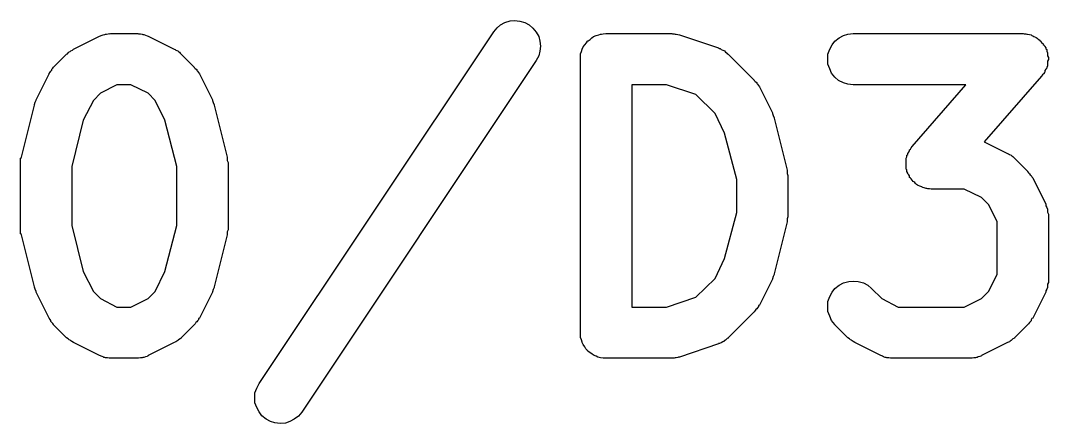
# Model space of a CAD drawing. Extents: x -21.94 to -21.22, y -3.46 to -2.15.
# Drawn here: x -21.7538 to -21.6354, y -2.3317 to -2.2853 of the extents above; entities that cross this region are included whole.
import ezdxf

# ---------------------------------------------------------------- set-up
doc = ezdxf.new("R2010")
doc.units = 0
doc.header["$MEASUREMENT"] = 0
doc.layers.add('BLACK', color=7, linetype='CONTINUOUS')

msp = doc.modelspace()

# ---------------------------------------------------------------- linework, layer by layer
at = {"layer": 'BLACK', "linetype": 'CONTINUOUS'}
for p, q in [((-21.6993, -2.28658), (-21.6989, -2.28614)), ((-21.6989, -2.28614), (-21.6985, -2.28578)), ((-21.6985, -2.28578), (-21.698, -2.28551)), ((-21.698, -2.28551), (-21.6974, -2.28535)), ((-21.6974, -2.28535), (-21.6969, -2.2853)), ((-21.6969, -2.2853), (-21.6963, -2.28536)), ((-21.6963, -2.28536), (-21.6957, -2.28553)), ((-21.6957, -2.28553), (-21.6952, -2.28581)), ((-21.6952, -2.28581), (-21.6948, -2.28618)), ((-21.6948, -2.28618), (-21.6944, -2.28662)), ((-21.7477, -2.28861), (-21.7447, -2.28711)), ((-21.7447, -2.28709), (-21.7446, -2.28706)), ((-21.7447, -2.28711), (-21.7447, -2.28709)), ((-21.7446, -2.28706), (-21.7445, -2.28702)), ((-21.7445, -2.28702), (-21.7443, -2.28696)), ((-21.7443, -2.28696), (-21.7441, -2.28689)), ((-21.7441, -2.28689), (-21.744, -2.28688)), ((-21.744, -2.28688), (-21.7439, -2.28686)), ((-21.7439, -2.28686), (-21.7437, -2.28684)), ((-21.7437, -2.28684), (-21.7435, -2.2868)), ((-21.7435, -2.2868), (-21.7435, -2.28681)), ((-21.7435, -2.28681), (-21.7434, -2.2868)), ((-21.7434, -2.2868), (-21.7404, -2.2868)), ((-21.7404, -2.2868), (-21.7403, -2.2868)), ((-21.7403, -2.2868), (-21.7402, -2.28681)), ((-21.7402, -2.28681), (-21.7402, -2.28681)), ((-21.7402, -2.28681), (-21.74, -2.28684)), ((-21.74, -2.28684), (-21.7398, -2.28686)), ((-21.7398, -2.28686), (-21.7397, -2.28689)), ((-21.7397, -2.28689), (-21.7396, -2.2869)), ((-21.7396, -2.2869), (-21.7394, -2.28698)), ((-21.7394, -2.28698), (-21.7392, -2.28704)), ((-21.7392, -2.28704), (-21.7391, -2.28708)), ((-21.7391, -2.28708), (-21.7391, -2.28711)), ((-21.7391, -2.28711), (-21.7361, -2.28861)), ((-21.7263, -2.32711), (-21.6993, -2.28661)), ((-21.6993, -2.28661), (-21.6993, -2.28658)), ((-21.6944, -2.28662), (-21.6941, -2.28713)), ((-21.6941, -2.28713), (-21.694, -2.28768)), ((-21.6884, -2.28764), (-21.6882, -2.28747)), ((-21.6882, -2.28747), (-21.688, -2.28729)), ((-21.688, -2.28728), (-21.6878, -2.28715)), ((-21.688, -2.28729), (-21.688, -2.28728)), ((-21.688, -2.28729), (-21.688, -2.28729)), ((-21.6878, -2.28715), (-21.6875, -2.28702)), ((-21.6875, -2.28701), (-21.6872, -2.28694)), ((-21.6875, -2.28702), (-21.6875, -2.28701)), ((-21.6875, -2.28702), (-21.6875, -2.28702)), ((-21.6872, -2.28694), (-21.687, -2.28686)), ((-21.687, -2.28686), (-21.6869, -2.28685)), ((-21.6869, -2.28685), (-21.6867, -2.28683)), ((-21.6869, -2.28685), (-21.6869, -2.28685)), ((-21.6867, -2.28683), (-21.6864, -2.2868)), ((-21.6864, -2.2868), (-21.6789, -2.2868)), ((-21.6789, -2.2868), (-21.6788, -2.2868)), ((-21.6788, -2.2868), (-21.6787, -2.28682)), ((-21.6787, -2.28682), (-21.6785, -2.28682)), ((-21.6785, -2.28682), (-21.6784, -2.28685)), ((-21.6784, -2.28685), (-21.6783, -2.28686)), ((-21.6783, -2.28686), (-21.6781, -2.28691)), ((-21.6781, -2.28691), (-21.6779, -2.28695)), ((-21.6779, -2.28695), (-21.6734, -2.28845)), ((-21.66, -2.28766), (-21.6595, -2.28729)), ((-21.6595, -2.28729), (-21.659, -2.28702)), ((-21.659, -2.28702), (-21.6585, -2.28686)), ((-21.6585, -2.28686), (-21.6579, -2.2868)), ((-21.6579, -2.2868), (-21.6384, -2.2868)), ((-21.6384, -2.2868), (-21.6383, -2.2868)), ((-21.6383, -2.2868), (-21.6382, -2.28682)), ((-21.6382, -2.28682), (-21.638, -2.28683)), ((-21.638, -2.28683), (-21.6379, -2.28685)), ((-21.6379, -2.28685), (-21.6378, -2.28686)), ((-21.6378, -2.28686), (-21.6376, -2.28692)), ((-21.6376, -2.28692), (-21.6374, -2.28696)), ((-21.6374, -2.28696), (-21.6373, -2.28701)), ((-21.6373, -2.28701), (-21.6372, -2.28704)), ((-21.6372, -2.28704), (-21.6371, -2.28713)), ((-21.6371, -2.28713), (-21.6369, -2.2872)), ((-21.6369, -2.2872), (-21.6368, -2.28727)), ((-21.6368, -2.28727), (-21.6367, -2.28732)), ((-21.6367, -2.28732), (-21.6366, -2.28743)), ((-21.6366, -2.28743), (-21.6364, -2.28754)), ((-21.7478, -2.2887), (-21.7477, -2.28861)), ((-21.7361, -2.28861), (-21.736, -2.28863)), ((-21.736, -2.28863), (-21.7359, -2.28872)), ((-21.694, -2.28768), (-21.6939, -2.28826)), ((-21.6939, -2.28826), (-21.694, -2.28883)), ((-21.6892, -2.28887), (-21.6891, -2.28861)), ((-21.6891, -2.28859), (-21.689, -2.28834)), ((-21.6891, -2.2886), (-21.6891, -2.28859)), ((-21.6891, -2.28861), (-21.6891, -2.2886)), ((-21.689, -2.28834), (-21.6888, -2.2881)), ((-21.6888, -2.28808), (-21.6886, -2.28787)), ((-21.6888, -2.28809), (-21.6888, -2.28808)), ((-21.6888, -2.2881), (-21.6888, -2.28809)), ((-21.6886, -2.28787), (-21.6885, -2.28766)), ((-21.6885, -2.28765), (-21.6884, -2.28764)), ((-21.6885, -2.28766), (-21.6885, -2.28765)), ((-21.6734, -2.28845), (-21.6734, -2.28846)), ((-21.6734, -2.28846), (-21.6733, -2.2885)), ((-21.6733, -2.2885), (-21.6732, -2.28853)), ((-21.6732, -2.28853), (-21.6731, -2.28862)), ((-21.6731, -2.28862), (-21.6729, -2.28871)), ((-21.6608, -2.28916), (-21.6606, -2.28861)), ((-21.6606, -2.28861), (-21.6603, -2.2881)), ((-21.6603, -2.2881), (-21.66, -2.28766)), ((-21.6364, -2.28754), (-21.6364, -2.28762)), ((-21.6364, -2.28762), (-21.6363, -2.28769)), ((-21.6363, -2.28769), (-21.6362, -2.28783)), ((-21.6362, -2.28783), (-21.636, -2.28797)), ((-21.636, -2.28797), (-21.636, -2.28805)), ((-21.636, -2.28805), (-21.6359, -2.28814)), ((-21.6359, -2.28814), (-21.6358, -2.2883)), ((-21.6358, -2.2883), (-21.6357, -2.28846)), ((-21.6357, -2.28846), (-21.6357, -2.28855)), ((-21.6357, -2.28855), (-21.6356, -2.28865)), ((-21.6356, -2.28865), (-21.6356, -2.28882)), ((-21.75, -2.29066), (-21.7485, -2.28916)), ((-21.7485, -2.28916), (-21.7484, -2.28914)), ((-21.7484, -2.28914), (-21.7483, -2.28903)), ((-21.7483, -2.28903), (-21.7482, -2.28892)), ((-21.7482, -2.28892), (-21.7481, -2.28885)), ((-21.7481, -2.28885), (-21.748, -2.28878)), ((-21.748, -2.28878), (-21.7478, -2.2887)), ((-21.7359, -2.28872), (-21.7357, -2.2888)), ((-21.7357, -2.2888), (-21.7356, -2.28888)), ((-21.7356, -2.28888), (-21.7355, -2.28894)), ((-21.7355, -2.28894), (-21.7354, -2.28906)), ((-21.7354, -2.28906), (-21.7353, -2.28916)), ((-21.7353, -2.28916), (-21.7338, -2.29066)), ((-21.6941, -2.28938), (-21.6944, -2.28989)), ((-21.694, -2.28883), (-21.6941, -2.28938)), ((-21.6893, -2.28914), (-21.6892, -2.28887)), ((-21.6893, -2.28915), (-21.6893, -2.28914)), ((-21.6893, -2.28916), (-21.6893, -2.28915)), ((-21.6893, -2.28943), (-21.6893, -2.28916)), ((-21.6893, -2.28971), (-21.6893, -2.28943)), ((-21.6893, -2.28973), (-21.6893, -2.28971)), ((-21.6893, -2.28975), (-21.6893, -2.28973)), ((-21.6893, -2.28973), (-21.6893, -2.28973)), ((-21.6893, -2.28973), (-21.6893, -2.28973)), ((-21.6893, -2.32125), (-21.6893, -2.28975)), ((-21.6729, -2.28871), (-21.6728, -2.28876)), ((-21.6728, -2.28876), (-21.6727, -2.2888)), ((-21.6727, -2.2888), (-21.6726, -2.28893)), ((-21.6726, -2.28893), (-21.6724, -2.28905)), ((-21.6724, -2.28905), (-21.6724, -2.28911)), ((-21.6724, -2.28911), (-21.6723, -2.28916)), ((-21.6723, -2.28916), (-21.6693, -2.29216)), ((-21.6608, -2.28973), (-21.6608, -2.28916)), ((-21.6608, -2.29031), (-21.6608, -2.28973)), ((-21.6356, -2.28882), (-21.6355, -2.289)), ((-21.6355, -2.289), (-21.6355, -2.2891)), ((-21.6355, -2.2891), (-21.6355, -2.2892)), ((-21.6355, -2.2892), (-21.6355, -2.28938)), ((-21.6355, -2.28938), (-21.6354, -2.28957)), ((-21.6354, -2.28977), (-21.6355, -2.28996)), ((-21.6354, -2.28957), (-21.6354, -2.28967)), ((-21.6354, -2.28967), (-21.6354, -2.28977)), ((-21.7503, -2.29111), (-21.7502, -2.29101)), ((-21.7502, -2.29091), (-21.7501, -2.29079)), ((-21.7502, -2.29101), (-21.7502, -2.29091)), ((-21.7501, -2.29079), (-21.75, -2.29066)), ((-21.7338, -2.29066), (-21.7338, -2.29069)), ((-21.7338, -2.29069), (-21.7337, -2.29082)), ((-21.7337, -2.29082), (-21.7335, -2.29094)), ((-21.7335, -2.29094), (-21.7335, -2.29105)), ((-21.6944, -2.28989), (-21.7214, -2.33039)), ((-21.6606, -2.29086), (-21.6608, -2.29031)), ((-21.6604, -2.29137), (-21.6606, -2.29086)), ((-21.6357, -2.2909), (-21.6358, -2.29106)), ((-21.6356, -2.2908), (-21.6357, -2.2909)), ((-21.6355, -2.29052), (-21.6356, -2.2907)), ((-21.6356, -2.2907), (-21.6356, -2.2908)), ((-21.6355, -2.28996), (-21.6355, -2.29014)), ((-21.6355, -2.29014), (-21.6355, -2.29024)), ((-21.6355, -2.29024), (-21.6355, -2.29035)), ((-21.6355, -2.29035), (-21.6355, -2.29052)), ((-21.752, -2.29443), (-21.7505, -2.29143)), ((-21.7505, -2.29139), (-21.7504, -2.29126)), ((-21.7505, -2.29143), (-21.7505, -2.29139)), ((-21.7504, -2.29126), (-21.7503, -2.29111)), ((-21.7335, -2.29105), (-21.7334, -2.29114)), ((-21.7334, -2.29114), (-21.7333, -2.29129)), ((-21.7333, -2.29129), (-21.7332, -2.29143)), ((-21.7332, -2.29143), (-21.7317, -2.29443)), ((-21.6693, -2.29216), (-21.6693, -2.29219)), ((-21.6693, -2.29219), (-21.6692, -2.29232)), ((-21.66, -2.29182), (-21.6604, -2.29137)), ((-21.6596, -2.29219), (-21.66, -2.29182)), ((-21.659, -2.29247), (-21.6596, -2.29219)), ((-21.6362, -2.2917), (-21.6428, -2.29925)), ((-21.6361, -2.29155), (-21.6362, -2.2917)), ((-21.6359, -2.2914), (-21.6361, -2.29155)), ((-21.6358, -2.29123), (-21.6359, -2.29131)), ((-21.6359, -2.29131), (-21.6359, -2.2914)), ((-21.6358, -2.29106), (-21.6358, -2.29123)), ((-21.7427, -2.2927), (-21.7446, -2.29368)), ((-21.7411, -2.2927), (-21.7427, -2.2927)), ((-21.7391, -2.29368), (-21.7411, -2.2927)), ((-21.6834, -2.2927), (-21.6834, -2.3183)), ((-21.6794, -2.2927), (-21.6834, -2.2927)), ((-21.676, -2.29383), (-21.6794, -2.2927)), ((-21.6692, -2.29232), (-21.669, -2.29244)), ((-21.669, -2.29244), (-21.669, -2.29255)), ((-21.669, -2.29255), (-21.6689, -2.29264)), ((-21.6689, -2.29264), (-21.6688, -2.29279)), ((-21.6688, -2.29279), (-21.6687, -2.29293)), ((-21.6687, -2.29293), (-21.6672, -2.29593)), ((-21.6585, -2.29264), (-21.659, -2.29247)), ((-21.6579, -2.2927), (-21.6585, -2.29264)), ((-21.6449, -2.2927), (-21.6579, -2.2927)), ((-21.6579, -2.2927), (-21.6579, -2.2927)), ((-21.6511, -2.29981), (-21.6449, -2.2927)), ((-21.7521, -2.29471), (-21.752, -2.29446)), ((-21.752, -2.29444), (-21.752, -2.29443)), ((-21.752, -2.29446), (-21.752, -2.29444)), ((-21.7454, -2.2945), (-21.7466, -2.29678)), ((-21.7446, -2.29368), (-21.7454, -2.2945)), ((-21.7383, -2.2945), (-21.7391, -2.29368)), ((-21.7372, -2.29678), (-21.7383, -2.2945)), ((-21.7317, -2.29443), (-21.7317, -2.29447)), ((-21.7317, -2.29447), (-21.7317, -2.29448)), ((-21.7317, -2.29448), (-21.7317, -2.29449)), ((-21.7317, -2.29449), (-21.7316, -2.29475)), ((-21.6738, -2.296), (-21.676, -2.29383)), ((-21.7537, -2.30103), (-21.7522, -2.29504)), ((-21.7522, -2.29497), (-21.7521, -2.29471)), ((-21.7522, -2.29498), (-21.7522, -2.29497)), ((-21.7522, -2.295), (-21.7522, -2.29498)), ((-21.7522, -2.29504), (-21.7522, -2.295)), ((-21.7316, -2.29475), (-21.7315, -2.29501)), ((-21.7315, -2.29501), (-21.7315, -2.29502)), ((-21.7315, -2.29502), (-21.7315, -2.29504)), ((-21.7315, -2.29504), (-21.73, -2.30103)), ((-21.7466, -2.29678), (-21.7479, -2.30211)), ((-21.7358, -2.30211), (-21.7372, -2.29678)), ((-21.6727, -2.29828), (-21.6738, -2.296)), ((-21.6672, -2.29593), (-21.6672, -2.29597)), ((-21.6672, -2.29597), (-21.6672, -2.29598)), ((-21.6672, -2.29598), (-21.6672, -2.29599)), ((-21.6672, -2.29599), (-21.6671, -2.29625)), ((-21.6671, -2.29625), (-21.667, -2.29651)), ((-21.667, -2.29651), (-21.667, -2.29652)), ((-21.667, -2.29652), (-21.667, -2.29654)), ((-21.667, -2.29654), (-21.6655, -2.30253)), ((-21.6713, -2.30361), (-21.6727, -2.29828)), ((-21.6428, -2.29925), (-21.6401, -2.30061)), ((-21.6516, -2.30061), (-21.6515, -2.30044)), ((-21.6515, -2.30044), (-21.6514, -2.30027)), ((-21.6514, -2.30019), (-21.6513, -2.3001)), ((-21.6514, -2.30027), (-21.6514, -2.30019)), ((-21.6513, -2.3001), (-21.6512, -2.29996)), ((-21.6512, -2.29996), (-21.6511, -2.29981)), ((-21.7538, -2.30114), (-21.7537, -2.30109)), ((-21.7538, -2.30137), (-21.7538, -2.30114)), ((-21.7538, -2.3016), (-21.7538, -2.30137)), ((-21.7538, -2.30166), (-21.7538, -2.3016)), ((-21.7538, -2.30171), (-21.7538, -2.30166)), ((-21.7537, -2.30109), (-21.7537, -2.30103)), ((-21.73, -2.30103), (-21.73, -2.30107)), ((-21.73, -2.30107), (-21.73, -2.30113)), ((-21.73, -2.30113), (-21.73, -2.30118)), ((-21.73, -2.30118), (-21.73, -2.30141)), ((-21.73, -2.30141), (-21.7299, -2.30165)), ((-21.7299, -2.30165), (-21.7299, -2.3017)), ((-21.6518, -2.30116), (-21.6517, -2.30098)), ((-21.6518, -2.30126), (-21.6518, -2.30116)), ((-21.6518, -2.30136), (-21.6518, -2.30126)), ((-21.6518, -2.30155), (-21.6518, -2.30136)), ((-21.6518, -2.30173), (-21.6518, -2.30155)), ((-21.6517, -2.3008), (-21.6516, -2.30071)), ((-21.6517, -2.30098), (-21.6517, -2.3008)), ((-21.6516, -2.30071), (-21.6516, -2.30061)), ((-21.6401, -2.30061), (-21.64, -2.30063)), ((-21.64, -2.30063), (-21.6399, -2.30072)), ((-21.6399, -2.30072), (-21.6397, -2.3008)), ((-21.6397, -2.3008), (-21.6396, -2.30087)), ((-21.6396, -2.30087), (-21.6395, -2.30094)), ((-21.6395, -2.30094), (-21.6394, -2.30106)), ((-21.6394, -2.30106), (-21.6393, -2.30116)), ((-21.6393, -2.30116), (-21.6378, -2.30266)), ((-21.7538, -2.30175), (-21.7538, -2.30171)), ((-21.7538, -2.30925), (-21.7538, -2.30175)), ((-21.7479, -2.30211), (-21.7479, -2.30889)), ((-21.7358, -2.30889), (-21.7358, -2.30211)), ((-21.7299, -2.3017), (-21.7299, -2.30175)), ((-21.7299, -2.30175), (-21.7299, -2.30925)), ((-21.6655, -2.30253), (-21.6655, -2.30257)), ((-21.6655, -2.30257), (-21.6655, -2.30263)), ((-21.6655, -2.30263), (-21.6655, -2.30268)), ((-21.6655, -2.30268), (-21.6655, -2.30291)), ((-21.6518, -2.30183), (-21.6518, -2.30173)), ((-21.6518, -2.30194), (-21.6518, -2.30183)), ((-21.6518, -2.30212), (-21.6518, -2.30194)), ((-21.6518, -2.3023), (-21.6518, -2.30212)), ((-21.6518, -2.3024), (-21.6518, -2.3023)), ((-21.6517, -2.30251), (-21.6518, -2.3024)), ((-21.6517, -2.30268), (-21.6517, -2.30251)), ((-21.6516, -2.30286), (-21.6517, -2.30268)), ((-21.6516, -2.30295), (-21.6516, -2.30286)), ((-21.6378, -2.30266), (-21.6378, -2.30269)), ((-21.6378, -2.30269), (-21.6377, -2.30282)), ((-21.6377, -2.30282), (-21.6376, -2.30294)), ((-21.6713, -2.30739), (-21.6713, -2.30361)), ((-21.6655, -2.30291), (-21.6654, -2.30315)), ((-21.6654, -2.30315), (-21.6654, -2.3032)), ((-21.6654, -2.3032), (-21.6654, -2.30325)), ((-21.6654, -2.30325), (-21.6654, -2.30775)), ((-21.6515, -2.30305), (-21.6516, -2.30295)), ((-21.6514, -2.3032), (-21.6515, -2.30305)), ((-21.6514, -2.30337), (-21.6514, -2.3032)), ((-21.6513, -2.30345), (-21.6514, -2.30337)), ((-21.6512, -2.30354), (-21.6513, -2.30345)), ((-21.6511, -2.30367), (-21.6512, -2.30354)), ((-21.651, -2.30382), (-21.6511, -2.30367)), ((-21.6509, -2.30388), (-21.651, -2.30382)), ((-21.6508, -2.30396), (-21.6509, -2.30388)), ((-21.6507, -2.30407), (-21.6508, -2.30396)), ((-21.6376, -2.30294), (-21.6375, -2.30305)), ((-21.6375, -2.30305), (-21.6374, -2.30314)), ((-21.6374, -2.30314), (-21.6373, -2.30329)), ((-21.6373, -2.30329), (-21.6372, -2.30343)), ((-21.6372, -2.30343), (-21.6357, -2.30643)), ((-21.6506, -2.30419), (-21.6507, -2.30407)), ((-21.6505, -2.30424), (-21.6506, -2.30419)), ((-21.6504, -2.3043), (-21.6505, -2.30424)), ((-21.6502, -2.30438), (-21.6504, -2.3043)), ((-21.65, -2.30446), (-21.6502, -2.30438)), ((-21.6499, -2.3045), (-21.65, -2.30446)), ((-21.6499, -2.30454), (-21.6499, -2.3045)), ((-21.6497, -2.30458), (-21.6499, -2.30454)), ((-21.6495, -2.30464), (-21.6497, -2.30458)), ((-21.6494, -2.30465), (-21.6495, -2.30464)), ((-21.6493, -2.30467), (-21.6494, -2.30465)), ((-21.6491, -2.30468), (-21.6493, -2.30467)), ((-21.6489, -2.3047), (-21.6491, -2.30468)), ((-21.6451, -2.3047), (-21.6489, -2.3047)), ((-21.6489, -2.3047), (-21.6489, -2.3047)), ((-21.6431, -2.30568), (-21.6451, -2.3047)), ((-21.6423, -2.3065), (-21.6431, -2.30568)), ((-21.6357, -2.30643), (-21.6357, -2.30647)), ((-21.6727, -2.31272), (-21.6713, -2.30739)), ((-21.6413, -2.30845), (-21.6423, -2.3065)), ((-21.6357, -2.30647), (-21.6357, -2.30655)), ((-21.6357, -2.30655), (-21.6357, -2.30662)), ((-21.6357, -2.30662), (-21.6356, -2.30682)), ((-21.6356, -2.30682), (-21.6355, -2.30701)), ((-21.6355, -2.30701), (-21.6355, -2.30709)), ((-21.6355, -2.30709), (-21.6355, -2.30718)), ((-21.6355, -2.30718), (-21.6355, -2.30738)), ((-21.6355, -2.30738), (-21.6354, -2.30758)), ((-21.6354, -2.30758), (-21.6354, -2.30766)), ((-21.6655, -2.30847), (-21.667, -2.31447)), ((-21.6654, -2.3079), (-21.6655, -2.30813)), ((-21.6655, -2.30813), (-21.6655, -2.30836)), ((-21.6655, -2.30836), (-21.6655, -2.30841)), ((-21.6655, -2.30841), (-21.6655, -2.30847)), ((-21.6654, -2.30775), (-21.6654, -2.30779)), ((-21.6654, -2.30779), (-21.6654, -2.30784)), ((-21.6654, -2.30784), (-21.6654, -2.3079)), ((-21.6413, -2.31455), (-21.6413, -2.30845)), ((-21.6354, -2.30766), (-21.6354, -2.30775)), ((-21.6354, -2.30775), (-21.6354, -2.31525)), ((-21.7538, -2.3093), (-21.7538, -2.30925)), ((-21.7538, -2.30935), (-21.7538, -2.3093)), ((-21.7538, -2.30959), (-21.7538, -2.30935)), ((-21.7538, -2.30982), (-21.7538, -2.30959)), ((-21.7538, -2.30987), (-21.7538, -2.30982)), ((-21.7537, -2.30993), (-21.7538, -2.30987)), ((-21.7537, -2.30997), (-21.7537, -2.30993)), ((-21.7522, -2.31597), (-21.7537, -2.30997)), ((-21.7479, -2.30889), (-21.7466, -2.31422)), ((-21.7372, -2.31422), (-21.7358, -2.30889)), ((-21.73, -2.30997), (-21.7315, -2.31597)), ((-21.7299, -2.3094), (-21.73, -2.30963)), ((-21.73, -2.30963), (-21.73, -2.30986)), ((-21.73, -2.30986), (-21.73, -2.30991)), ((-21.73, -2.30991), (-21.73, -2.30997)), ((-21.7299, -2.30925), (-21.7299, -2.30929)), ((-21.7299, -2.30929), (-21.7299, -2.30934)), ((-21.7299, -2.30934), (-21.7299, -2.3094)), ((-21.6738, -2.315), (-21.6727, -2.31272)), ((-21.7466, -2.31422), (-21.7454, -2.3165)), ((-21.7383, -2.3165), (-21.7372, -2.31422)), ((-21.667, -2.31453), (-21.6671, -2.31479)), ((-21.667, -2.31447), (-21.667, -2.31451)), ((-21.667, -2.31451), (-21.667, -2.31452)), ((-21.667, -2.31452), (-21.667, -2.31453)), ((-21.6423, -2.3165), (-21.6413, -2.31455)), ((-21.676, -2.31717), (-21.6738, -2.315)), ((-21.6672, -2.31507), (-21.6687, -2.31807)), ((-21.6671, -2.31479), (-21.6672, -2.31505)), ((-21.6672, -2.31505), (-21.6672, -2.31506)), ((-21.6672, -2.31506), (-21.6672, -2.31507)), ((-21.66, -2.31615), (-21.6595, -2.31578)), ((-21.6595, -2.31578), (-21.659, -2.31551)), ((-21.659, -2.31551), (-21.6584, -2.31535)), ((-21.6584, -2.31535), (-21.6579, -2.3153)), ((-21.6579, -2.3153), (-21.6573, -2.31535)), ((-21.6573, -2.31535), (-21.6567, -2.31552)), ((-21.6567, -2.31552), (-21.6562, -2.31579)), ((-21.6562, -2.31579), (-21.6558, -2.31616)), ((-21.6354, -2.31546), (-21.6355, -2.31566)), ((-21.6355, -2.31566), (-21.6355, -2.31586)), ((-21.6355, -2.31586), (-21.6355, -2.31595)), ((-21.6354, -2.31525), (-21.6354, -2.31529)), ((-21.6354, -2.31529), (-21.6354, -2.31538)), ((-21.6354, -2.31538), (-21.6354, -2.31546)), ((-21.7522, -2.31598), (-21.7522, -2.31597)), ((-21.7522, -2.31599), (-21.7522, -2.31598)), ((-21.7521, -2.31625), (-21.7522, -2.31599)), ((-21.752, -2.31651), (-21.7521, -2.31625)), ((-21.752, -2.31652), (-21.752, -2.31651)), ((-21.752, -2.31653), (-21.752, -2.31652)), ((-21.752, -2.31657), (-21.752, -2.31653)), ((-21.7505, -2.31957), (-21.752, -2.31657)), ((-21.7454, -2.3165), (-21.7446, -2.31732)), ((-21.7391, -2.31732), (-21.7383, -2.3165)), ((-21.7317, -2.31657), (-21.7332, -2.31957)), ((-21.7316, -2.31629), (-21.7317, -2.31655)), ((-21.7317, -2.31655), (-21.7317, -2.31656)), ((-21.7317, -2.31656), (-21.7317, -2.31657)), ((-21.7315, -2.31603), (-21.7316, -2.31629)), ((-21.7315, -2.31597), (-21.7315, -2.31601)), ((-21.7315, -2.31601), (-21.7315, -2.31602)), ((-21.7315, -2.31602), (-21.7315, -2.31603)), ((-21.6606, -2.31709), (-21.6603, -2.31659)), ((-21.6603, -2.31659), (-21.66, -2.31615)), ((-21.6558, -2.31616), (-21.6546, -2.31732)), ((-21.6431, -2.31732), (-21.6423, -2.3165)), ((-21.6357, -2.31657), (-21.6372, -2.31957)), ((-21.6356, -2.31622), (-21.6357, -2.31641)), ((-21.6357, -2.31641), (-21.6357, -2.31649)), ((-21.6357, -2.31649), (-21.6357, -2.31657)), ((-21.6355, -2.31603), (-21.6356, -2.31622)), ((-21.6355, -2.31595), (-21.6355, -2.31603)), ((-21.7446, -2.31732), (-21.7427, -2.3183)), ((-21.7411, -2.3183), (-21.7391, -2.31732)), ((-21.6794, -2.3183), (-21.676, -2.31717)), ((-21.6688, -2.31825), (-21.6689, -2.31839)), ((-21.6687, -2.31807), (-21.6688, -2.31811)), ((-21.6688, -2.31811), (-21.6688, -2.31825)), ((-21.6608, -2.31764), (-21.6606, -2.31709)), ((-21.6608, -2.31822), (-21.6608, -2.31764)), ((-21.6608, -2.31879), (-21.6608, -2.31822)), ((-21.6546, -2.31732), (-21.6527, -2.3183)), ((-21.6451, -2.3183), (-21.6431, -2.31732)), ((-21.7427, -2.3183), (-21.7411, -2.3183)), ((-21.6834, -2.3183), (-21.6794, -2.3183)), ((-21.6693, -2.31884), (-21.6723, -2.32184)), ((-21.6692, -2.31871), (-21.6693, -2.31884)), ((-21.6691, -2.31859), (-21.6692, -2.31871)), ((-21.669, -2.31849), (-21.6691, -2.31859)), ((-21.6689, -2.31839), (-21.669, -2.31849)), ((-21.6606, -2.31935), (-21.6608, -2.31879)), ((-21.6604, -2.31986), (-21.6606, -2.31935)), ((-21.6527, -2.3183), (-21.6451, -2.3183)), ((-21.7504, -2.31971), (-21.7505, -2.31957)), ((-21.7503, -2.31986), (-21.7504, -2.31971)), ((-21.7503, -2.31995), (-21.7503, -2.31986)), ((-21.7502, -2.32006), (-21.7503, -2.31995)), ((-21.7501, -2.32018), (-21.7502, -2.32006)), ((-21.75, -2.32031), (-21.7501, -2.32018)), ((-21.75, -2.32034), (-21.75, -2.32031)), ((-21.7485, -2.32184), (-21.75, -2.32034)), ((-21.7338, -2.32034), (-21.7353, -2.32184)), ((-21.7337, -2.32021), (-21.7338, -2.32034)), ((-21.7336, -2.32009), (-21.7337, -2.32021)), ((-21.7335, -2.31999), (-21.7336, -2.32009)), ((-21.7334, -2.31989), (-21.7335, -2.31999)), ((-21.7333, -2.31975), (-21.7334, -2.31989)), ((-21.7332, -2.31957), (-21.7333, -2.31961)), ((-21.7333, -2.31961), (-21.7333, -2.31975)), ((-21.66, -2.32031), (-21.6604, -2.31986)), ((-21.66, -2.32034), (-21.66, -2.32031)), ((-21.6585, -2.32184), (-21.66, -2.32034)), ((-21.6378, -2.32034), (-21.6393, -2.32184)), ((-21.6377, -2.32021), (-21.6378, -2.32034)), ((-21.6376, -2.32009), (-21.6377, -2.32021)), ((-21.6375, -2.31999), (-21.6376, -2.32009)), ((-21.6374, -2.31989), (-21.6375, -2.31999)), ((-21.6373, -2.31961), (-21.6374, -2.31975)), ((-21.6374, -2.31975), (-21.6374, -2.31989)), ((-21.6372, -2.31957), (-21.6373, -2.31961)), ((-21.6893, -2.32152), (-21.6893, -2.32125)), ((-21.6893, -2.3218), (-21.6893, -2.32152)), ((-21.6893, -2.32181), (-21.6893, -2.3218)), ((-21.6893, -2.32182), (-21.6893, -2.32181)), ((-21.6892, -2.32209), (-21.6893, -2.32182)), ((-21.7483, -2.32194), (-21.7485, -2.32184)), ((-21.7482, -2.32206), (-21.7483, -2.32194)), ((-21.7481, -2.32212), (-21.7482, -2.32206)), ((-21.748, -2.3222), (-21.7481, -2.32212)), ((-21.7479, -2.32228), (-21.748, -2.3222)), ((-21.7477, -2.32237), (-21.7479, -2.32228)), ((-21.7477, -2.32239), (-21.7477, -2.32237)), ((-21.7447, -2.32389), (-21.7477, -2.32239)), ((-21.7361, -2.32239), (-21.7391, -2.32389)), ((-21.7359, -2.3223), (-21.7361, -2.32239)), ((-21.7358, -2.32222), (-21.7359, -2.3223)), ((-21.7357, -2.32215), (-21.7358, -2.32222)), ((-21.7356, -2.32208), (-21.7357, -2.32215)), ((-21.7354, -2.32197), (-21.7356, -2.32208)), ((-21.7353, -2.32187), (-21.7354, -2.32197)), ((-21.7353, -2.32184), (-21.7353, -2.32187)), ((-21.6891, -2.32235), (-21.6892, -2.32209)), ((-21.6891, -2.32236), (-21.6891, -2.32235)), ((-21.6891, -2.32237), (-21.6891, -2.32236)), ((-21.689, -2.32262), (-21.6891, -2.32237)), ((-21.6888, -2.32286), (-21.689, -2.32262)), ((-21.6888, -2.32287), (-21.6888, -2.32286)), ((-21.6888, -2.32288), (-21.6888, -2.32287)), ((-21.6887, -2.3231), (-21.6888, -2.32288)), ((-21.6734, -2.32255), (-21.6779, -2.32405)), ((-21.6733, -2.32249), (-21.6734, -2.32251)), ((-21.6734, -2.32251), (-21.6734, -2.32255)), ((-21.6731, -2.3224), (-21.6733, -2.32249)), ((-21.6729, -2.32231), (-21.6731, -2.3224)), ((-21.6728, -2.32226), (-21.6729, -2.32231)), ((-21.6726, -2.3221), (-21.6728, -2.32222)), ((-21.6728, -2.32222), (-21.6728, -2.32226)), ((-21.6725, -2.32198), (-21.6726, -2.3221)), ((-21.6724, -2.32192), (-21.6725, -2.32198)), ((-21.6723, -2.32187), (-21.6724, -2.32192)), ((-21.6723, -2.32184), (-21.6723, -2.32187)), ((-21.6583, -2.32194), (-21.6585, -2.32184)), ((-21.6582, -2.32206), (-21.6583, -2.32194)), ((-21.6581, -2.32212), (-21.6582, -2.32206)), ((-21.658, -2.3222), (-21.6581, -2.32212)), ((-21.6579, -2.32228), (-21.658, -2.3222)), ((-21.6577, -2.32237), (-21.6579, -2.32228)), ((-21.6577, -2.32239), (-21.6577, -2.32237)), ((-21.6547, -2.32389), (-21.6577, -2.32239)), ((-21.6401, -2.32239), (-21.6431, -2.32389)), ((-21.6399, -2.3223), (-21.6401, -2.32239)), ((-21.6398, -2.32222), (-21.6399, -2.3223)), ((-21.6397, -2.32215), (-21.6398, -2.32222)), ((-21.6396, -2.32208), (-21.6397, -2.32215)), ((-21.6395, -2.32197), (-21.6396, -2.32208)), ((-21.6393, -2.32187), (-21.6395, -2.32197)), ((-21.6393, -2.32184), (-21.6393, -2.32187)), ((-21.7446, -2.32392), (-21.7447, -2.32389)), ((-21.7445, -2.32396), (-21.7446, -2.32392)), ((-21.7443, -2.32402), (-21.7445, -2.32396)), ((-21.7442, -2.3241), (-21.7443, -2.32402)), ((-21.7441, -2.32411), (-21.7442, -2.3241)), ((-21.744, -2.32414), (-21.7441, -2.32411)), ((-21.7438, -2.32416), (-21.744, -2.32414)), ((-21.7436, -2.32419), (-21.7438, -2.32416)), ((-21.7435, -2.32419), (-21.7436, -2.32419)), ((-21.7434, -2.3242), (-21.7435, -2.32419)), ((-21.7403, -2.32419), (-21.7404, -2.3242)), ((-21.7402, -2.3242), (-21.7403, -2.32419)), ((-21.74, -2.32416), (-21.7402, -2.3242)), ((-21.7398, -2.32414), (-21.74, -2.32416)), ((-21.7397, -2.32412), (-21.7398, -2.32414)), ((-21.7396, -2.32411), (-21.7397, -2.32412)), ((-21.7394, -2.32404), (-21.7396, -2.32411)), ((-21.7392, -2.32398), (-21.7394, -2.32404)), ((-21.7391, -2.32391), (-21.7392, -2.32394)), ((-21.7392, -2.32394), (-21.7392, -2.32398)), ((-21.7391, -2.32389), (-21.7391, -2.32391)), ((-21.6885, -2.32331), (-21.6887, -2.3231)), ((-21.6885, -2.32332), (-21.6885, -2.32331)), ((-21.6885, -2.32333), (-21.6885, -2.32332)), ((-21.6883, -2.32351), (-21.6885, -2.32333)), ((-21.688, -2.32368), (-21.6883, -2.32351)), ((-21.688, -2.32369), (-21.688, -2.32368)), ((-21.688, -2.3237), (-21.688, -2.32369)), ((-21.6878, -2.32383), (-21.688, -2.3237)), ((-21.6875, -2.32396), (-21.6878, -2.32383)), ((-21.6875, -2.32397), (-21.6875, -2.32396)), ((-21.6873, -2.32405), (-21.6875, -2.32397)), ((-21.6875, -2.32397), (-21.6875, -2.32397)), ((-21.687, -2.32414), (-21.6873, -2.32405)), ((-21.6867, -2.32417), (-21.687, -2.32414)), ((-21.687, -2.32414), (-21.687, -2.32414)), ((-21.687, -2.32414), (-21.687, -2.32414)), ((-21.6864, -2.3242), (-21.6867, -2.32417)), ((-21.6787, -2.32418), (-21.6789, -2.3242)), ((-21.6785, -2.32418), (-21.6787, -2.32418)), ((-21.6784, -2.32416), (-21.6785, -2.32418)), ((-21.6783, -2.32414), (-21.6784, -2.32416)), ((-21.6781, -2.3241), (-21.6783, -2.32414)), ((-21.678, -2.32406), (-21.6781, -2.3241)), ((-21.6779, -2.32405), (-21.678, -2.32406)), ((-21.6546, -2.32392), (-21.6547, -2.32389)), ((-21.6545, -2.32396), (-21.6546, -2.32392)), ((-21.6544, -2.32402), (-21.6545, -2.32396)), ((-21.6542, -2.3241), (-21.6544, -2.32402)), ((-21.6541, -2.32411), (-21.6542, -2.3241)), ((-21.654, -2.32414), (-21.6541, -2.32411)), ((-21.6538, -2.32416), (-21.654, -2.32414)), ((-21.6536, -2.32419), (-21.6538, -2.32416)), ((-21.6535, -2.32419), (-21.6536, -2.32419)), ((-21.6534, -2.3242), (-21.6535, -2.32419)), ((-21.6443, -2.32419), (-21.6444, -2.3242)), ((-21.6442, -2.3242), (-21.6443, -2.32419)), ((-21.644, -2.32416), (-21.6442, -2.3242)), ((-21.6438, -2.32414), (-21.644, -2.32416)), ((-21.6437, -2.32412), (-21.6438, -2.32414)), ((-21.6436, -2.32411), (-21.6437, -2.32412)), ((-21.6435, -2.32404), (-21.6436, -2.32411)), ((-21.6433, -2.32398), (-21.6435, -2.32404)), ((-21.6432, -2.32394), (-21.6433, -2.32398)), ((-21.6431, -2.32391), (-21.6432, -2.32394)), ((-21.6431, -2.32389), (-21.6431, -2.32391)), ((-21.7404, -2.3242), (-21.7434, -2.3242)), ((-21.7434, -2.3242), (-21.7434, -2.3242)), ((-21.6789, -2.3242), (-21.6864, -2.3242)), ((-21.6864, -2.3242), (-21.6864, -2.3242)), ((-21.6864, -2.3242), (-21.6864, -2.3242)), ((-21.6864, -2.3242), (-21.6864, -2.3242)), ((-21.6864, -2.3242), (-21.6864, -2.3242)), ((-21.6444, -2.3242), (-21.6534, -2.3242)), ((-21.6534, -2.3242), (-21.6534, -2.3242)), ((-21.7268, -2.32817), (-21.7266, -2.32762)), ((-21.7266, -2.32762), (-21.7263, -2.32711)), ((-21.7268, -2.32874), (-21.7268, -2.32817)), ((-21.7268, -2.32932), (-21.7268, -2.32874)), ((-21.7266, -2.32987), (-21.7268, -2.32932)), ((-21.7263, -2.33038), (-21.7266, -2.32987)), ((-21.726, -2.33082), (-21.7263, -2.33038)), ((-21.7255, -2.33119), (-21.726, -2.33082)), ((-21.725, -2.33147), (-21.7255, -2.33119)), ((-21.7223, -2.33122), (-21.7228, -2.33149)), ((-21.7218, -2.33086), (-21.7223, -2.33122)), ((-21.7214, -2.33042), (-21.7218, -2.33086)), ((-21.7214, -2.33039), (-21.7214, -2.33042)), ((-21.7245, -2.33164), (-21.725, -2.33147)), ((-21.7239, -2.3317), (-21.7245, -2.33164)), ((-21.7233, -2.33165), (-21.7239, -2.3317)), ((-21.7228, -2.33149), (-21.7233, -2.33165))]:
    msp.add_line(p, q, dxfattribs=at)

doc.saveas('drawing.dxf')
